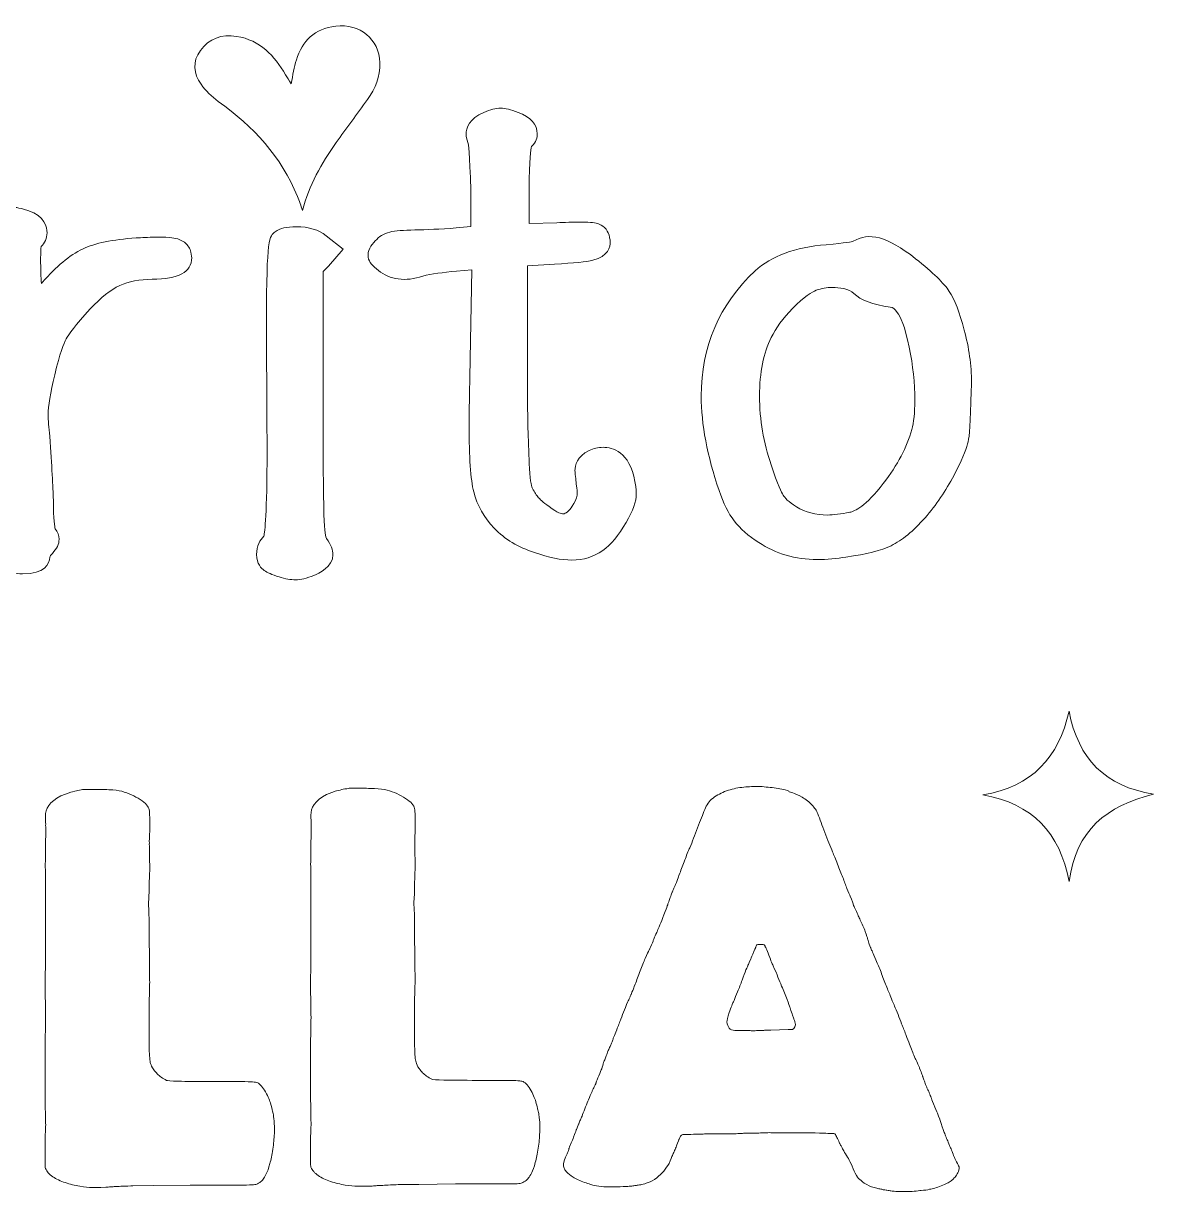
# Model space of a CAD drawing. Header units: millimetres. Extents: x 71 to 139, y 77 to 220.
# Drawn here: x 103.54 to 138.97, y 183.76 to 220.39 of the extents above; entities that cross this region are included whole.
import ezdxf

# ---------------------------------------------------------------- set-up
doc = ezdxf.new("R2010")
doc.units = ezdxf.units.MM
doc.header["$MEASUREMENT"] = 0
doc.layers.add('TRABAJO', color=7, linetype='Continuous', lineweight=0)

# ---------------------------------------------------------------- blocks, each defined once
blk = doc.blocks.new('Block_0')
at = {"layer": 'TRABAJO'}
for points, knots in [([(136.32, 198.831), (136.611, 197.321), (137.453, 196.471), (138.973, 196.227), (137.506, 195.865), (136.53, 195.09), (136.327, 193.489), (136.03, 195.026), (135.165, 195.922), (133.621, 196.203), (135.163, 196.465), (135.996, 197.373), (136.32, 198.831)], [0, 0, 0, 0, 1, 1, 1, 2, 2, 2, 3, 3, 3, 4, 4, 4, 4]), ([(104.971, 196.271), (104.99, 196.278), (105.049, 196.293), (105.148, 196.318), (105.228, 196.34), (105.264, 196.346), (105.353, 196.36), (105.416, 196.372), (105.444, 196.374), (105.512, 196.374), (105.58, 196.374), (105.658, 196.374), (105.745, 196.374), (105.895, 196.374), (106.053, 196.371), (106.221, 196.365), (106.389, 196.358), (106.522, 196.343), (106.622, 196.318), (106.833, 196.255), (107.026, 196.169), (107.2, 196.057), (107.374, 195.945), (107.467, 195.839), (107.48, 195.74), (107.492, 195.69), (107.498, 195.609), (107.498, 195.497), (107.498, 195.385), (107.498, 195.267), (107.498, 195.143), (107.498, 195.018), (107.495, 194.91), (107.489, 194.817), (107.483, 194.723), (107.489, 194.717), (107.487, 194.69), (107.484, 194.661), (107.488, 194.651), (107.491, 194.6), (107.492, 194.572), (107.483, 194.499), (107.489, 194.406), (107.495, 194.313), (107.498, 194.117), (107.498, 193.819), (107.486, 193.595), (107.48, 193.411), (107.48, 193.268), (107.479, 193.223), (107.482, 193.205), (107.478, 193.156), (107.477, 193.123), (107.481, 193.137), (107.478, 193.106), (107.476, 193.063), (107.474, 193.09), (107.475, 193.054), (107.477, 193.017), (107.472, 192.993), (107.47, 192.975), (107.468, 192.954), (107.469, 192.933), (107.469, 192.927), (107.469, 192.92), (107.467, 192.893), (107.465, 192.872), (107.462, 192.858), (107.462, 192.833), (107.462, 192.819), (107.463, 192.804), (107.463, 192.79), (107.461, 192.774), (107.461, 192.762), (107.464, 192.687), (107.471, 192.55), (107.476, 192.413), (107.48, 192.264), (107.48, 192.103), (107.48, 191.941), (107.48, 191.792), (107.48, 191.655), (107.48, 191.518), (107.48, 191.566), (107.48, 191.554), (107.48, 191.529), (107.48, 191.529), (107.483, 191.471), (107.483, 191.446), (107.488, 191.406), (107.488, 191.352), (107.494, 191.291), (107.491, 191.25), (107.491, 191.113), (107.491, 190.964), (107.492, 190.953), (107.492, 190.874), (107.492, 190.874), (107.493, 190.754), (107.493, 190.754), (107.491, 190.726), (107.498, 190.593), (107.497, 190.475), (107.496, 190.348), (107.501, 190.315), (107.494, 190.163), (107.494, 190.163), (107.48, 189.566), (107.48, 189.566), (107.48, 189.566), (107.48, 188.876), (107.48, 188.876), (107.48, 188.627), (107.48, 188.576), (107.48, 188.489), (107.48, 188.402), (107.482, 188.372), (107.482, 188.359), (107.482, 188.314), (107.484, 188.3), (107.484, 188.275), (107.485, 188.233), (107.487, 188.196), (107.486, 188.17), (107.486, 188.151), (107.486, 188.08), (107.498, 187.944), (107.498, 187.881), (107.515, 187.826), (107.527, 187.782), (107.54, 187.739), (107.565, 187.66), (107.626, 187.584), (107.702, 187.491), (107.759, 187.413), (107.859, 187.351), (107.915, 187.32), (107.971, 187.278), (108.021, 187.253), (108.045, 187.241), (108.173, 187.232), (108.403, 187.226), (108.633, 187.219), (108.984, 187.216), (109.457, 187.216), (109.792, 187.216), (110.054, 187.216), (110.24, 187.216), (110.427, 187.216), (110.567, 187.213), (110.66, 187.207), (110.753, 187.2), (110.815, 187.194), (110.846, 187.188), (110.877, 187.182), (110.899, 187.172), (110.911, 187.16), (110.998, 187.098), (111.082, 186.989), (111.163, 186.834), (111.244, 186.678), (111.273, 186.595), (111.313, 186.436), (111.333, 186.356), (111.335, 186.33), (111.346, 186.292), (111.357, 186.252), (111.355, 186.246), (111.367, 186.21), (111.386, 186.16), (111.38, 186.122), (111.384, 186.097), (111.394, 186.036), (111.384, 186.097), (111.397, 185.985), (111.409, 185.873), (111.412, 185.74), (111.406, 185.584), (111.399, 185.429), (111.384, 185.264), (111.359, 185.09), (111.334, 184.916), (111.303, 184.767), (111.266, 184.642), (111.229, 184.493), (111.191, 184.388), (111.154, 184.325), (111.11, 184.231), (111.079, 184.193), (111.055, 184.155), (111.039, 184.131), (111.022, 184.117), (111.001, 184.097), (110.974, 184.071), (110.924, 184.033), (110.874, 184.008), (110.849, 183.996), (110.809, 183.987), (110.753, 183.98), (110.697, 183.974), (110.588, 183.971), (110.427, 183.971), (110.427, 183.971), (109.96, 183.971), (109.96, 183.971), (109.711, 183.971), (109.729, 183.971), (109.574, 183.971), (109.418, 183.971), (109.345, 183.968), (109.298, 183.969), (109.255, 183.966), (109.168, 183.97), (109.144, 183.97), (109.106, 183.97), (109.071, 183.967), (109.011, 183.968), (108.999, 183.968), (108.99, 183.971), (108.879, 183.971), (108.879, 183.971), (108.767, 183.971), (108.767, 183.971)], [0, 0, 0, 0, 1, 1, 1, 2, 2, 2, 3, 3, 3, 4, 4, 4, 5, 5, 5, 6, 6, 6, 7, 7, 7, 8, 8, 8, 9, 9, 9, 10, 10, 10, 11, 11, 11, 12, 12, 12, 13, 13, 13, 14, 14, 14, 15, 15, 15, 16, 16, 16, 17, 17, 17, 18, 18, 18, 19, 19, 19, 20, 20, 20, 21, 21, 21, 22, 22, 22, 23, 23, 23, 24, 24, 24, 25, 25, 25, 26, 26, 26, 27, 27, 27, 28, 28, 28, 29, 29, 29, 30, 30, 30, 31, 31, 31, 32, 32, 32, 33, 33, 33, 34, 34, 34, 35, 35, 35, 36, 36, 36, 37, 37, 37, 38, 38, 38, 39, 39, 39, 40, 40, 40, 41, 41, 41, 42, 42, 42, 43, 43, 43, 44, 44, 44, 45, 45, 45, 46, 46, 46, 47, 47, 47, 48, 48, 48, 49, 49, 49, 50, 50, 50, 51, 51, 51, 52, 52, 52, 53, 53, 53, 54, 54, 54, 55, 55, 55, 56, 56, 56, 57, 57, 57, 58, 58, 58, 59, 59, 59, 60, 60, 60, 61, 61, 61, 62, 62, 62, 63, 63, 63, 64, 64, 64, 65, 65, 65, 66, 66, 66, 67, 67, 67, 68, 68, 68, 69, 69, 69, 70, 70, 70, 71, 71, 71, 72, 72, 72, 73, 73, 73, 74, 74, 74, 74]), ([(113.292, 196.308), (113.31, 196.315), (113.37, 196.33), (113.469, 196.355), (113.549, 196.377), (113.585, 196.383), (113.674, 196.397), (113.737, 196.409), (113.765, 196.411), (113.833, 196.411), (113.901, 196.411), (113.979, 196.411), (114.066, 196.411), (114.215, 196.411), (114.374, 196.408), (114.542, 196.401), (114.71, 196.395), (114.843, 196.379), (114.943, 196.355), (115.154, 196.292), (115.347, 196.205), (115.521, 196.094), (115.695, 195.982), (115.788, 195.876), (115.801, 195.777), (115.813, 195.727), (115.819, 195.646), (115.819, 195.534), (115.819, 195.422), (115.819, 195.304), (115.819, 195.18), (115.819, 195.055), (115.816, 194.946), (115.81, 194.853), (115.803, 194.76), (115.81, 194.754), (115.808, 194.727), (115.805, 194.698), (115.809, 194.688), (115.812, 194.636), (115.813, 194.608), (115.803, 194.536), (115.81, 194.443), (115.816, 194.35), (115.819, 194.154), (115.819, 193.856), (115.807, 193.632), (115.801, 193.448), (115.801, 193.305), (115.8, 193.26), (115.803, 193.242), (115.799, 193.193), (115.797, 193.16), (115.802, 193.174), (115.799, 193.143), (115.797, 193.1), (115.795, 193.127), (115.796, 193.091), (115.798, 193.054), (115.793, 193.03), (115.791, 193.012), (115.789, 192.991), (115.79, 192.97), (115.79, 192.964), (115.79, 192.957), (115.787, 192.93), (115.786, 192.909), (115.783, 192.895), (115.783, 192.87), (115.783, 192.856), (115.784, 192.841), (115.784, 192.827), (115.782, 192.811), (115.782, 192.798), (115.785, 192.724), (115.791, 192.587), (115.797, 192.45), (115.801, 192.301), (115.801, 192.14), (115.801, 191.978), (115.801, 191.829), (115.801, 191.692), (115.801, 191.555), (115.801, 191.603), (115.801, 191.591), (115.801, 191.566), (115.801, 191.566), (115.804, 191.508), (115.804, 191.483), (115.809, 191.443), (115.809, 191.389), (115.815, 191.328), (115.812, 191.287), (115.812, 191.15), (115.812, 191.001), (115.813, 190.99), (115.813, 190.911), (115.813, 190.911), (115.814, 190.791), (115.814, 190.791), (115.812, 190.763), (115.819, 190.63), (115.818, 190.511), (115.817, 190.385), (115.822, 190.352), (115.815, 190.2), (115.815, 190.2), (115.801, 189.603), (115.801, 189.603), (115.801, 189.603), (115.801, 188.913), (115.801, 188.913), (115.801, 188.664), (115.801, 188.613), (115.801, 188.526), (115.801, 188.439), (115.803, 188.409), (115.803, 188.396), (115.803, 188.351), (115.805, 188.337), (115.805, 188.312), (115.806, 188.27), (115.808, 188.233), (115.807, 188.207), (115.807, 188.188), (115.807, 188.117), (115.819, 187.98), (115.819, 187.918), (115.836, 187.863), (115.848, 187.819), (115.861, 187.776), (115.886, 187.697), (115.947, 187.621), (116.023, 187.528), (116.08, 187.45), (116.18, 187.388), (116.236, 187.357), (116.292, 187.315), (116.342, 187.29), (116.366, 187.278), (116.494, 187.269), (116.724, 187.262), (116.954, 187.256), (117.305, 187.253), (117.778, 187.253), (118.113, 187.253), (118.375, 187.253), (118.561, 187.253), (118.748, 187.253), (118.887, 187.25), (118.981, 187.244), (119.074, 187.237), (119.136, 187.231), (119.167, 187.225), (119.198, 187.219), (119.22, 187.209), (119.232, 187.197), (119.319, 187.135), (119.403, 187.026), (119.484, 186.871), (119.565, 186.715), (119.594, 186.632), (119.634, 186.473), (119.654, 186.393), (119.656, 186.367), (119.667, 186.329), (119.678, 186.288), (119.676, 186.283), (119.688, 186.247), (119.707, 186.197), (119.701, 186.159), (119.705, 186.134), (119.715, 186.073), (119.705, 186.134), (119.717, 186.022), (119.73, 185.91), (119.733, 185.777), (119.727, 185.621), (119.72, 185.465), (119.705, 185.301), (119.68, 185.127), (119.655, 184.953), (119.624, 184.803), (119.587, 184.679), (119.55, 184.53), (119.512, 184.425), (119.475, 184.362), (119.431, 184.267), (119.4, 184.229), (119.376, 184.192), (119.36, 184.167), (119.343, 184.154), (119.322, 184.134), (119.295, 184.108), (119.245, 184.07), (119.195, 184.045), (119.17, 184.033), (119.13, 184.023), (119.074, 184.017), (119.018, 184.011), (118.909, 184.008), (118.748, 184.008), (118.748, 184.008), (118.281, 184.008), (118.281, 184.008), (118.032, 184.008), (118.05, 184.008), (117.895, 184.008), (117.739, 184.008), (117.666, 184.005), (117.619, 184.006), (117.576, 184.003), (117.489, 184.007), (117.465, 184.007), (117.427, 184.007), (117.392, 184.004), (117.332, 184.005), (117.32, 184.005), (117.311, 184.008), (117.2, 184.008), (117.2, 184.008), (117.088, 184.008), (117.088, 184.008)], [0, 0, 0, 0, 1, 1, 1, 2, 2, 2, 3, 3, 3, 4, 4, 4, 5, 5, 5, 6, 6, 6, 7, 7, 7, 8, 8, 8, 9, 9, 9, 10, 10, 10, 11, 11, 11, 12, 12, 12, 13, 13, 13, 14, 14, 14, 15, 15, 15, 16, 16, 16, 17, 17, 17, 18, 18, 18, 19, 19, 19, 20, 20, 20, 21, 21, 21, 22, 22, 22, 23, 23, 23, 24, 24, 24, 25, 25, 25, 26, 26, 26, 27, 27, 27, 28, 28, 28, 29, 29, 29, 30, 30, 30, 31, 31, 31, 32, 32, 32, 33, 33, 33, 34, 34, 34, 35, 35, 35, 36, 36, 36, 37, 37, 37, 38, 38, 38, 39, 39, 39, 40, 40, 40, 41, 41, 41, 42, 42, 42, 43, 43, 43, 44, 44, 44, 45, 45, 45, 46, 46, 46, 47, 47, 47, 48, 48, 48, 49, 49, 49, 50, 50, 50, 51, 51, 51, 52, 52, 52, 53, 53, 53, 54, 54, 54, 55, 55, 55, 56, 56, 56, 57, 57, 57, 58, 58, 58, 59, 59, 59, 60, 60, 60, 61, 61, 61, 62, 62, 62, 63, 63, 63, 64, 64, 64, 65, 65, 65, 66, 66, 66, 67, 67, 67, 68, 68, 68, 69, 69, 69, 70, 70, 70, 71, 71, 71, 72, 72, 72, 73, 73, 73, 74, 74, 74, 74]), ([(121.499, 187.196), (121.511, 187.236), (121.639, 187.551), (121.67, 187.618), (121.693, 187.667), (121.71, 187.78), (121.725, 187.81), (121.739, 187.849), (121.758, 187.873), (121.779, 187.931), (121.795, 187.978), (121.799, 187.998), (121.827, 188.065), (121.846, 188.112), (121.855, 188.154), (121.877, 188.192), (121.892, 188.229), (121.912, 188.264), (121.931, 188.315), (121.943, 188.339), (121.957, 188.382), (121.972, 188.416), (121.984, 188.441), (122.001, 188.482), (122.015, 188.523), (122.027, 188.557), (122.04, 188.584), (122.052, 188.615), (122.081, 188.688), (122.09, 188.715), (122.14, 188.839), (122.189, 188.963), (122.233, 189.075), (122.27, 189.174), (122.307, 189.274), (122.345, 189.37), (122.382, 189.463), (122.419, 189.557), (122.488, 189.709), (122.503, 189.745), (122.524, 189.793), (122.535, 189.822), (122.549, 189.849), (122.562, 189.874), (122.57, 189.904), (122.586, 189.935), (122.591, 189.946), (122.603, 189.981), (122.641, 190.069), (122.678, 190.155), (122.668, 190.135), (122.718, 190.266), (122.767, 190.396), (122.82, 190.536), (122.876, 190.685), (122.932, 190.834), (122.985, 190.965), (123.035, 191.077), (123.159, 191.363), (123.168, 191.348), (123.182, 191.383), (123.203, 191.432), (123.26, 191.565), (123.278, 191.618), (123.286, 191.642), (123.313, 191.706), (123.323, 191.737), (123.347, 191.789), (123.398, 191.89), (123.408, 191.917), (123.421, 191.952), (123.44, 191.998), (123.467, 192.07), (123.493, 192.139), (123.539, 192.223), (123.588, 192.36), (123.639, 192.501), (123.637, 192.502), (123.686, 192.62), (123.718, 192.695), (123.739, 192.761), (123.747, 192.786), (123.759, 192.824), (123.765, 192.831), (123.772, 192.854), (123.783, 192.892), (123.782, 192.89), (123.792, 192.922), (123.804, 192.958), (123.807, 192.962), (123.814, 192.986), (123.841, 193.054), (123.851, 193.084), (123.871, 193.129), (123.891, 193.172), (123.878, 193.148), (123.894, 193.185), (123.901, 193.212), (123.916, 193.238), (123.934, 193.276), (123.955, 193.321), (123.984, 193.403), (123.993, 193.419), (124.005, 193.44), (124.009, 193.448), (124.046, 193.548), (124.071, 193.635), (124.072, 193.627), (124.116, 193.744), (124.166, 193.868), (124.217, 194.009), (124.275, 194.164), (124.322, 194.288), (124.384, 194.447), (124.434, 194.546), (124.508, 194.733), (124.589, 194.941), (124.676, 195.171), (124.763, 195.401), (124.838, 195.59), (124.9, 195.74), (124.949, 195.889), (125.037, 196.01), (125.161, 196.103), (125.285, 196.197), (125.425, 196.271), (125.581, 196.327), (125.736, 196.383), (125.898, 196.421), (126.065, 196.439), (126.233, 196.458), (126.386, 196.467), (126.522, 196.467), (126.659, 196.467), (126.759, 196.461), (126.821, 196.449), (126.995, 196.436), (127.16, 196.414), (127.315, 196.383), (127.47, 196.352), (127.548, 196.324), (127.548, 196.299), (127.548, 196.299), (127.66, 196.262), (127.66, 196.262), (127.722, 196.249), (127.819, 196.206), (127.949, 196.131), (128.08, 196.057), (128.183, 195.976), (128.257, 195.889), (128.344, 195.802), (128.406, 195.709), (128.443, 195.609), (128.506, 195.447), (128.58, 195.252), (128.667, 195.022), (128.754, 194.791), (128.835, 194.59), (128.91, 194.416), (128.947, 194.316), (128.997, 194.188), (129.059, 194.033), (129.121, 193.877), (129.177, 193.738), (129.227, 193.614), (129.276, 193.489), (129.32, 193.374), (129.357, 193.268), (129.395, 193.163), (129.449, 193.056), (129.461, 193.031), (129.521, 192.883), (129.548, 192.79), (129.568, 192.735)], [0, 0, 0, 0, 1, 1, 1, 2, 2, 2, 3, 3, 3, 4, 4, 4, 5, 5, 5, 6, 6, 6, 7, 7, 7, 8, 8, 8, 9, 9, 9, 10, 10, 10, 11, 11, 11, 12, 12, 12, 13, 13, 13, 14, 14, 14, 15, 15, 15, 16, 16, 16, 17, 17, 17, 18, 18, 18, 19, 19, 19, 20, 20, 20, 21, 21, 21, 22, 22, 22, 23, 23, 23, 24, 24, 24, 25, 25, 25, 26, 26, 26, 27, 27, 27, 28, 28, 28, 29, 29, 29, 30, 30, 30, 31, 31, 31, 32, 32, 32, 33, 33, 33, 34, 34, 34, 35, 35, 35, 36, 36, 36, 37, 37, 37, 38, 38, 38, 39, 39, 39, 40, 40, 40, 41, 41, 41, 42, 42, 42, 43, 43, 43, 44, 44, 44, 45, 45, 45, 46, 46, 46, 47, 47, 47, 48, 48, 48, 49, 49, 49, 50, 50, 50, 51, 51, 51, 52, 52, 52, 53, 53, 53, 54, 54, 54, 55, 55, 55, 56, 56, 56, 57, 57, 57, 58, 58, 58, 58]), ([(108.767, 183.971), (108.767, 183.971), (107.61, 183.952), (107.61, 183.952), (107.61, 183.952), (106.972, 183.946), (106.972, 183.946), (106.897, 183.946), (106.733, 183.933), (106.653, 183.933), (106.571, 183.933), (106.523, 183.923), (106.414, 183.922), (106.388, 183.922), (106.323, 183.916), (106.273, 183.913), (106.23, 183.909), (106.163, 183.901), (106.119, 183.903), (106.119, 183.903), (105.964, 183.896), (105.964, 183.896), (105.921, 183.892), (105.813, 183.896), (105.689, 183.896), (105.59, 183.896), (105.462, 183.909), (105.307, 183.934), (105.151, 183.958), (104.999, 183.996), (104.85, 184.045), (104.701, 184.095), (104.57, 184.157), (104.458, 184.232), (104.346, 184.307), (104.272, 184.394), (104.234, 184.493), (104.222, 184.518), (104.216, 184.596), (104.216, 184.726), (104.216, 184.857), (104.216, 184.996), (104.216, 185.146), (104.216, 185.295), (104.219, 185.432), (104.225, 185.556), (104.231, 185.68), (104.234, 185.749), (104.234, 185.761), (104.237, 185.795), (104.237, 185.807), (104.237, 185.857), (104.237, 185.906), (104.235, 185.916), (104.234, 185.948), (104.222, 186.607), (104.216, 187.138), (104.216, 187.542), (104.216, 187.946), (104.218, 188.279), (104.224, 188.633), (104.23, 188.988), (104.23, 188.938), (104.23, 188.988), (104.23, 189.012), (104.235, 189.09), (104.235, 189.163), (104.235, 189.218), (104.232, 189.304), (104.231, 189.374), (104.23, 189.417), (104.23, 189.492), (104.229, 189.549), (104.228, 189.599), (104.231, 189.656), (104.225, 189.836), (104.219, 190.017), (104.219, 190.278), (104.225, 190.62), (104.231, 190.962), (104.234, 191.437), (104.234, 192.047), (104.234, 192.047), (104.234, 193.279), (104.234, 193.279), (104.234, 193.59), (104.233, 193.454), (104.234, 193.504), (104.234, 193.554), (104.229, 193.649), (104.229, 193.697), (104.225, 193.738), (104.231, 193.797), (104.228, 193.874), (104.225, 193.93), (104.224, 193.959), (104.223, 194.004), (104.222, 194.046), (104.227, 194.056), (104.229, 194.111), (104.229, 194.111), (104.234, 194.193), (104.234, 194.193), (104.234, 194.193), (104.234, 194.21), (104.234, 194.21), (104.234, 194.21), (104.234, 194.714), (104.234, 194.714), (104.233, 194.841), (104.241, 194.971), (104.244, 195.05), (104.244, 195.05), (104.241, 195.138), (104.241, 195.138), (104.24, 195.17), (104.234, 195.232), (104.238, 195.288), (104.234, 195.373), (104.234, 195.373), (104.234, 195.535), (104.222, 195.758), (104.358, 195.989), (104.716, 196.175), (104.716, 196.175), (104.971, 196.271), (104.971, 196.271)], [0, 0, 0, 0, 1, 1, 1, 2, 2, 2, 3, 3, 3, 4, 4, 4, 5, 5, 5, 6, 6, 6, 7, 7, 7, 8, 8, 8, 9, 9, 9, 10, 10, 10, 11, 11, 11, 12, 12, 12, 13, 13, 13, 14, 14, 14, 15, 15, 15, 16, 16, 16, 17, 17, 17, 18, 18, 18, 19, 19, 19, 20, 20, 20, 21, 21, 21, 22, 22, 22, 23, 23, 23, 24, 24, 24, 25, 25, 25, 26, 26, 26, 27, 27, 27, 28, 28, 28, 29, 29, 29, 30, 30, 30, 31, 31, 31, 32, 32, 32, 33, 33, 33, 34, 34, 34, 35, 35, 35, 36, 36, 36, 37, 37, 37, 38, 38, 38, 39, 39, 39, 40, 40, 40, 41, 41, 41, 42, 42, 42, 42]), ([(117.088, 184.008), (117.088, 184.008), (115.931, 183.989), (115.931, 183.989), (115.931, 183.989), (115.292, 183.983), (115.292, 183.983), (115.218, 183.983), (115.054, 183.97), (114.973, 183.97), (114.892, 183.97), (114.844, 183.96), (114.735, 183.958), (114.709, 183.958), (114.644, 183.953), (114.594, 183.95), (114.551, 183.946), (114.484, 183.937), (114.44, 183.94), (114.44, 183.94), (114.285, 183.933), (114.285, 183.933), (114.242, 183.929), (114.134, 183.933), (114.01, 183.933), (113.911, 183.933), (113.783, 183.946), (113.628, 183.97), (113.472, 183.995), (113.32, 184.033), (113.171, 184.082), (113.022, 184.132), (112.891, 184.194), (112.779, 184.269), (112.667, 184.343), (112.593, 184.431), (112.555, 184.53), (112.543, 184.555), (112.537, 184.633), (112.537, 184.763), (112.537, 184.894), (112.537, 185.033), (112.537, 185.183), (112.537, 185.332), (112.54, 185.469), (112.546, 185.593), (112.552, 185.717), (112.555, 185.786), (112.555, 185.798), (112.558, 185.832), (112.558, 185.844), (112.558, 185.894), (112.558, 185.943), (112.556, 185.953), (112.555, 185.985), (112.543, 186.644), (112.537, 187.175), (112.537, 187.579), (112.537, 187.983), (112.539, 188.316), (112.545, 188.67), (112.551, 189.025), (112.551, 188.975), (112.551, 189.025), (112.551, 189.049), (112.556, 189.127), (112.556, 189.2), (112.556, 189.255), (112.553, 189.341), (112.552, 189.411), (112.551, 189.454), (112.551, 189.529), (112.55, 189.586), (112.549, 189.636), (112.552, 189.693), (112.546, 189.873), (112.54, 190.054), (112.54, 190.315), (112.546, 190.657), (112.552, 190.999), (112.555, 191.474), (112.555, 192.084), (112.555, 192.084), (112.555, 193.316), (112.555, 193.316), (112.555, 193.626), (112.554, 193.491), (112.555, 193.541), (112.555, 193.591), (112.55, 193.686), (112.55, 193.734), (112.545, 193.775), (112.552, 193.834), (112.549, 193.911), (112.546, 193.967), (112.545, 193.996), (112.544, 194.041), (112.543, 194.083), (112.548, 194.093), (112.55, 194.148), (112.55, 194.148), (112.555, 194.23), (112.555, 194.23), (112.555, 194.23), (112.555, 194.247), (112.555, 194.247), (112.555, 194.247), (112.555, 194.751), (112.555, 194.751), (112.554, 194.878), (112.562, 195.008), (112.565, 195.087), (112.565, 195.087), (112.562, 195.175), (112.562, 195.175), (112.561, 195.207), (112.555, 195.268), (112.559, 195.325), (112.555, 195.41), (112.555, 195.41), (112.555, 195.571), (112.543, 195.795), (112.678, 196.025), (113.037, 196.212), (113.037, 196.212), (113.292, 196.308), (113.292, 196.308)], [0, 0, 0, 0, 1, 1, 1, 2, 2, 2, 3, 3, 3, 4, 4, 4, 5, 5, 5, 6, 6, 6, 7, 7, 7, 8, 8, 8, 9, 9, 9, 10, 10, 10, 11, 11, 11, 12, 12, 12, 13, 13, 13, 14, 14, 14, 15, 15, 15, 16, 16, 16, 17, 17, 17, 18, 18, 18, 19, 19, 19, 20, 20, 20, 21, 21, 21, 22, 22, 22, 23, 23, 23, 24, 24, 24, 25, 25, 25, 26, 26, 26, 27, 27, 27, 28, 28, 28, 29, 29, 29, 30, 30, 30, 31, 31, 31, 32, 32, 32, 33, 33, 33, 34, 34, 34, 35, 35, 35, 36, 36, 36, 37, 37, 37, 38, 38, 38, 39, 39, 39, 40, 40, 40, 41, 41, 41, 42, 42, 42, 42]), ([(129.568, 192.735), (129.594, 192.676), (129.676, 192.511), (129.714, 192.416), (129.747, 192.334), (129.799, 192.236), (129.861, 192.093), (129.923, 191.95), (129.913, 191.971), (129.956, 191.841), (130, 191.71), (130.004, 191.706), (130.014, 191.67), (130.028, 191.624), (130.046, 191.558), (130.059, 191.521), (130.073, 191.48), (130.08, 191.46), (130.09, 191.437), (130.107, 191.396), (130.097, 191.42), (130.121, 191.363), (130.146, 191.302), (130.184, 191.214), (130.309, 190.928), (130.358, 190.816), (130.411, 190.685), (130.467, 190.536), (130.523, 190.387), (130.576, 190.25), (130.626, 190.126), (130.675, 190.001), (130.717, 189.929), (130.779, 189.743), (130.802, 189.689), (130.831, 189.629), (130.852, 189.575), (130.878, 189.524), (130.924, 189.408), (130.961, 189.314), (130.999, 189.221), (131.036, 189.125), (131.073, 189.025), (131.111, 188.926), (131.154, 188.814), (131.204, 188.69), (131.254, 188.565), (131.291, 188.466), (131.316, 188.391), (131.391, 188.205), (131.383, 188.221), (131.402, 188.175), (131.43, 188.113), (131.445, 188.06), (131.474, 187.994), (131.519, 187.893), (131.51, 187.915), (131.544, 187.843), (131.582, 187.762), (131.578, 187.755), (131.599, 187.72), (131.617, 187.688), (131.625, 187.656), (131.637, 187.635), (131.637, 187.635), (131.666, 187.56), (131.666, 187.56), (131.679, 187.535), (131.691, 187.503), (131.698, 187.478), (131.711, 187.44), (131.728, 187.399), (131.731, 187.384), (131.743, 187.339), (131.711, 187.44), (131.761, 187.301), (131.779, 187.234), (131.787, 187.249), (131.797, 187.197), (131.816, 187.147), (131.815, 187.149), (131.825, 187.12), (131.852, 187.054), (131.852, 187.054), (131.867, 187.02), (131.883, 186.983), (131.893, 186.965), (131.898, 186.954), (131.917, 186.917), (131.928, 186.899), (131.94, 186.862), (131.952, 186.837), (131.964, 186.807), (131.97, 186.782), (131.976, 186.757), (131.988, 186.732), (132, 186.707), (132.012, 186.682), (132.027, 186.622), (132.071, 186.517), (132.115, 186.411), (132.092, 186.476), (132.142, 186.339), (132.204, 186.202), (132.192, 186.232), (132.229, 186.133), (132.266, 186.033), (132.252, 186.065), (132.266, 186.033), (132.283, 185.996), (132.327, 185.875), (132.336, 185.822), (132.336, 185.822), (132.389, 185.68), (132.389, 185.68), (132.399, 185.632), (132.418, 185.601), (132.438, 185.549), (132.455, 185.499), (132.477, 185.436), (132.502, 185.393), (132.527, 185.349), (132.536, 185.305), (132.585, 185.181), (132.623, 185.107), (132.62, 185.094), (132.654, 185.022), (132.67, 184.991), (132.706, 184.889), (132.71, 184.878), (132.733, 184.818), (132.74, 184.798), (132.789, 184.698), (132.876, 184.549), (132.902, 184.538), (132.851, 184.396), (132.825, 184.346), (132.79, 184.283), (132.77, 184.251), (132.744, 184.21), (132.721, 184.188), (132.621, 184.102), (132.559, 184.052), (132.456, 183.999), (132.314, 183.943), (132.171, 183.887), (132.049, 183.853), (131.95, 183.84), (131.875, 183.815), (131.788, 183.803), (131.689, 183.803), (131.564, 183.778), (131.391, 183.766), (131.167, 183.766), (131.092, 183.766), (131.103, 183.768), (131.04, 183.766), (130.972, 183.764), (130.923, 183.77), (130.886, 183.772), (130.81, 183.776), (130.803, 183.778), (130.738, 183.789), (130.703, 183.796), (130.665, 183.796), (130.613, 183.806), (130.601, 183.808), (130.508, 183.82), (130.449, 183.836), (130.389, 183.851), (130.411, 183.845), (130.299, 183.87), (130.187, 183.895), (130.06, 183.935), (129.986, 183.985), (129.849, 184.059), (129.816, 184.093), (129.76, 184.143), (129.704, 184.193), (129.679, 184.231), (129.612, 184.347), (129.575, 184.411), (129.523, 184.546), (129.488, 184.631), (129.488, 184.631), (129.447, 184.712), (129.447, 184.712), (129.443, 184.724), (129.411, 184.783), (129.402, 184.807), (129.375, 184.845), (129.315, 184.95), (129.285, 184.995), (129.236, 185.068), (129.231, 185.1), (129.209, 185.137), (129.188, 185.173), (129.184, 185.185), (129.16, 185.225), (129.16, 185.225), (129.133, 185.268), (129.133, 185.268), (129.12, 185.288), (129.115, 185.314), (129.078, 185.388), (129.078, 185.388), (129.068, 185.406), (129.068, 185.406), (129.06, 185.423), (129.057, 185.428), (129.04, 185.463), (129.023, 185.498), (129.006, 185.562), (128.973, 185.577), (128.948, 185.582), (128.939, 185.584), (128.917, 185.586), (128.888, 185.589), (128.894, 185.588), (128.857, 185.588), (128.807, 185.588), (128.807, 185.588), (128.784, 185.589), (128.742, 185.593), (128.412, 185.612), (127.754, 185.612), (127.754, 185.612), (127.014, 185.612), (127.014, 185.612), (126.964, 185.612), (126.884, 185.615), (126.832, 185.608), (126.792, 185.602), (126.747, 185.608), (126.693, 185.605), (126.676, 185.604), (126.625, 185.6), (126.6, 185.6), (126.574, 185.6), (126.533, 185.596), (126.511, 185.596), (126.461, 185.596), (126.441, 185.593), (126.416, 185.593), (126.403, 185.593), (126.379, 185.593), (126.354, 185.594), (126.309, 185.595), (126.316, 185.594), (126.291, 185.594), (126.264, 185.595), (126.262, 185.593), (126.224, 185.593), (126.224, 185.593), (126.191, 185.593), (126.191, 185.593), (126.191, 185.593), (126.16, 185.594), (126.16, 185.594), (126.143, 185.594), (126.149, 185.592), (126.111, 185.592), (126.099, 185.592), (126.08, 185.589), (126.045, 185.588), (126, 185.585), (126, 185.585), (125.934, 185.582), (125.833, 185.577), (125.596, 185.575), (125.198, 185.575), (124.925, 185.575), (124.923, 185.57), (124.849, 185.57), (124.774, 185.57), (124.76, 185.568), (124.732, 185.568), (124.704, 185.567), (124.647, 185.569), (124.598, 185.566), (124.546, 185.563), (124.39, 185.556), (124.303, 185.556), (124.216, 185.556), (124.206, 185.551), (124.174, 185.536), (124.154, 185.526), (124.133, 185.48), (124.122, 185.457), (124.111, 185.433), (124.111, 185.433), (124.098, 185.407), (124.082, 185.375), (124.108, 185.429), (124.045, 185.28), (124.02, 185.217), (124.011, 185.175), (123.986, 185.125), (123.961, 185.075), (123.935, 185.015), (123.927, 184.994), (123.909, 184.945), (123.893, 184.917), (123.871, 184.866), (123.846, 184.795), (123.794, 184.659), (123.743, 184.586), (123.632, 184.427), (123.516, 184.266), (123.324, 184.148), (123.131, 184.03), (122.979, 183.994), (122.893, 183.98), (122.856, 183.974), (122.77, 183.961), (122.758, 183.959), (122.723, 183.954), (122.694, 183.948), (122.647, 183.944), (122.602, 183.937), (122.583, 183.94), (122.531, 183.934), (122.482, 183.927), (122.388, 183.928), (122.251, 183.915), (122.152, 183.915), (122.049, 183.915), (121.944, 183.915), (121.838, 183.915), (121.75, 183.913), (121.671, 183.921), (121.521, 183.938), (121.477, 183.947), (121.393, 183.971), (121.294, 183.996), (121.173, 184.036), (121.03, 184.092), (120.887, 184.148), (120.786, 184.208), (120.712, 184.258), (120.625, 184.332), (120.586, 184.361), (120.555, 184.4), (120.524, 184.439), (120.509, 184.466), (120.489, 184.501), (120.454, 184.564), (120.461, 184.686), (120.535, 184.847), (120.585, 184.947), (120.597, 184.97), (120.607, 185), (120.617, 185.032), (120.616, 185.025), (120.634, 185.083), (120.652, 185.142), (120.629, 185.082), (120.662, 185.169), (120.748, 185.368), (120.768, 185.415), (120.784, 185.467), (120.839, 185.619), (120.842, 185.616), (120.873, 185.698), (120.882, 185.721), (120.896, 185.748), (120.913, 185.793), (120.95, 185.903), (120.94, 185.861), (120.962, 185.92), (121.037, 186.107), (121.01, 186.028), (121.072, 186.177), (121.121, 186.314), (121.21, 186.542), (121.254, 186.647), (121.297, 186.753), (121.325, 186.818), (121.338, 186.843), (121.35, 186.868), (121.362, 186.896), (121.375, 186.927), (121.387, 186.958), (121.396, 186.968), (121.402, 186.988), (121.412, 187.002), (121.427, 187.035), (121.431, 187.047), (121.439, 187.067), (121.443, 187.065), (121.462, 187.111), (121.495, 187.18), (121.487, 187.162), (121.499, 187.196)], [0, 0, 0, 0, 1, 1, 1, 2, 2, 2, 3, 3, 3, 4, 4, 4, 5, 5, 5, 6, 6, 6, 7, 7, 7, 8, 8, 8, 9, 9, 9, 10, 10, 10, 11, 11, 11, 12, 12, 12, 13, 13, 13, 14, 14, 14, 15, 15, 15, 16, 16, 16, 17, 17, 17, 18, 18, 18, 19, 19, 19, 20, 20, 20, 21, 21, 21, 22, 22, 22, 23, 23, 23, 24, 24, 24, 25, 25, 25, 26, 26, 26, 27, 27, 27, 28, 28, 28, 29, 29, 29, 30, 30, 30, 31, 31, 31, 32, 32, 32, 33, 33, 33, 34, 34, 34, 35, 35, 35, 36, 36, 36, 37, 37, 37, 38, 38, 38, 39, 39, 39, 40, 40, 40, 41, 41, 41, 42, 42, 42, 43, 43, 43, 44, 44, 44, 45, 45, 45, 46, 46, 46, 47, 47, 47, 48, 48, 48, 49, 49, 49, 50, 50, 50, 51, 51, 51, 52, 52, 52, 53, 53, 53, 54, 54, 54, 55, 55, 55, 56, 56, 56, 57, 57, 57, 58, 58, 58, 59, 59, 59, 60, 60, 60, 61, 61, 61, 62, 62, 62, 63, 63, 63, 64, 64, 64, 65, 65, 65, 66, 66, 66, 67, 67, 67, 68, 68, 68, 69, 69, 69, 70, 70, 70, 71, 71, 71, 72, 72, 72, 73, 73, 73, 74, 74, 74, 75, 75, 75, 76, 76, 76, 77, 77, 77, 78, 78, 78, 79, 79, 79, 80, 80, 80, 81, 81, 81, 82, 82, 82, 83, 83, 83, 84, 84, 84, 85, 85, 85, 86, 86, 86, 87, 87, 87, 88, 88, 88, 89, 89, 89, 90, 90, 90, 91, 91, 91, 92, 92, 92, 93, 93, 93, 94, 94, 94, 95, 95, 95, 96, 96, 96, 97, 97, 97, 98, 98, 98, 99, 99, 99, 100, 100, 100, 101, 101, 101, 102, 102, 102, 103, 103, 103, 104, 104, 104, 105, 105, 105, 106, 106, 106, 107, 107, 107, 108, 108, 108, 109, 109, 109, 110, 110, 110, 111, 111, 111, 112, 112, 112, 113, 113, 113, 114, 114, 114, 115, 115, 115, 116, 116, 116, 117, 117, 117, 118, 118, 118, 119, 119, 119, 120, 120, 120, 121, 121, 121, 122, 122, 122, 123, 123, 123, 124, 124, 124, 125, 125, 125, 126, 126, 126, 127, 127, 127, 128, 128, 128, 129, 129, 129, 130, 130, 130, 131, 131, 131, 131]), ([(127.703, 189.149), (127.696, 189.173), (127.687, 189.189), (127.67, 189.244), (127.655, 189.276), (127.646, 189.309), (127.617, 189.39), (127.589, 189.469), (127.576, 189.513), (127.563, 189.552), (127.552, 189.577), (127.529, 189.66), (127.479, 189.791), (127.429, 189.921), (127.374, 190.061), (127.311, 190.21), (127.237, 190.384), (127.159, 190.591), (127.068, 190.791), (127.056, 190.821), (127.038, 190.854), (127.013, 190.91), (126.988, 190.965), (126.963, 191.031), (126.938, 191.106), (126.864, 191.304), (126.808, 191.419), (126.789, 191.46), (126.767, 191.51), (126.76, 191.516), (126.698, 191.516), (126.635, 191.516), (126.592, 191.519), (126.559, 191.512), (126.523, 191.495), (126.519, 191.489), (126.499, 191.43), (126.49, 191.404), (126.495, 191.424), (126.439, 191.293), (126.383, 191.163), (126.366, 191.112), (126.342, 191.049), (126.342, 191.049), (126.304, 190.975), (126.304, 190.975), (126.286, 190.933), (126.271, 190.9), (126.254, 190.863), (126.248, 190.852), (126.23, 190.801), (126.192, 190.714), (126.155, 190.627), (126.115, 190.521), (126.071, 190.397), (126.027, 190.272), (125.981, 190.151), (125.931, 190.033), (125.881, 189.915), (125.853, 189.831), (125.818, 189.756), (125.772, 189.66), (125.72, 189.536), (125.67, 189.38), (125.62, 189.225), (125.596, 189.128), (125.596, 189.091), (125.62, 188.917), (125.683, 188.82), (125.844, 188.82), (125.894, 188.82), (125.862, 188.817), (125.912, 188.817), (125.956, 188.814), (125.944, 188.813), (125.981, 188.813), (126.017, 188.813), (125.992, 188.809), (126.041, 188.811), (126.096, 188.814), (126.105, 188.811), (126.118, 188.811), (126.118, 188.811), (126.235, 188.814), (126.235, 188.814), (126.321, 188.814), (126.3, 188.811), (126.321, 188.814), (126.368, 188.804), (126.44, 188.808), (126.485, 188.81), (126.52, 188.811), (126.653, 188.821), (126.716, 188.82), (126.784, 188.819), (126.723, 188.825), (126.972, 188.825), (126.972, 188.825), (127.519, 188.844), (127.519, 188.844), (127.519, 188.844), (127.649, 188.852), (127.649, 188.852), (127.714, 188.871), (127.761, 188.982), (127.735, 189.055), (127.728, 189.077), (127.713, 189.124), (127.703, 189.149)], [0, 0, 0, 0, 1, 1, 1, 2, 2, 2, 3, 3, 3, 4, 4, 4, 5, 5, 5, 6, 6, 6, 7, 7, 7, 8, 8, 8, 9, 9, 9, 10, 10, 10, 11, 11, 11, 12, 12, 12, 13, 13, 13, 14, 14, 14, 15, 15, 15, 16, 16, 16, 17, 17, 17, 18, 18, 18, 19, 19, 19, 20, 20, 20, 21, 21, 21, 22, 22, 22, 23, 23, 23, 24, 24, 24, 25, 25, 25, 26, 26, 26, 27, 27, 27, 28, 28, 28, 29, 29, 29, 30, 30, 30, 31, 31, 31, 32, 32, 32, 33, 33, 33, 34, 34, 34, 35, 35, 35, 36, 36, 36, 36])]:
    blk.add_open_spline(points, degree=3, knots=knots, dxfattribs=at)

msp = doc.modelspace()

# ---------------------------------------------------------------- linework, layer by layer
at = {"layer": 'TRABAJO', "color": 18, "lineweight": 0, "true_color": 0x000000}
for points, knots in [([(109.645, 217.946), (110.751, 217.163), (111.627, 216.208), (112.13, 214.966), (112.188, 214.822), (112.238, 214.675), (112.292, 214.529), (112.494, 215.316), (112.885, 216.001), (113.345, 216.653), (113.665, 217.107), (113.998, 217.552), (114.324, 218.001), (114.577, 218.35), (114.73, 218.729), (114.715, 219.16), (114.689, 219.897), (114.091, 220.392), (113.333, 220.306), (112.663, 220.23), (112.281, 219.838), (112.097, 219.247), (112.026, 219.017), (111.991, 218.777), (111.93, 218.495), (111.86, 218.61), (111.806, 218.695), (111.755, 218.781), (111.406, 219.372), (110.967, 219.867), (110.222, 219.985), (109.759, 220.059), (109.359, 219.914), (109.087, 219.541), (108.834, 219.194), (108.868, 218.818), (109.109, 218.481), (109.253, 218.28), (109.439, 218.092), (109.645, 217.946)], [0, 0, 0, 0, 1, 1, 1, 2, 2, 2, 3, 3, 3, 4, 4, 4, 5, 5, 5, 6, 6, 6, 7, 7, 7, 8, 8, 8, 9, 9, 9, 10, 10, 10, 11, 11, 11, 12, 12, 12, 13, 13, 13, 13]), ([(114.349, 213.059), (114.376, 212.903), (114.486, 212.788), (114.669, 212.642), (115.026, 212.361), (115.51, 212.28), (116.062, 212.468), (116.332, 212.535), (116.685, 212.587), (117.113, 212.622), (117.113, 212.622), (117.595, 212.662), (117.595, 212.662), (117.595, 212.662), (117.547, 209.878), (117.547, 209.878), (117.523, 208.76), (117.511, 208.068), (117.511, 207.801), (117.511, 206.783), (117.559, 206.096), (117.658, 205.701), (117.763, 205.279), (117.979, 204.896), (118.299, 204.562), (118.629, 204.218), (119.058, 203.961), (119.561, 203.803), (120.014, 203.642), (120.397, 203.564), (120.731, 203.564), (121.096, 203.564), (121.422, 203.666), (121.7, 203.867), (121.961, 204.055), (122.2, 204.34), (122.434, 204.739), (122.652, 205.116), (122.754, 205.403), (122.754, 205.641), (122.754, 205.689), (122.749, 205.771), (122.712, 206.033), (122.538, 206.962), (122.01, 207.101), (121.711, 207.101), (121.56, 207.101), (121.409, 207.064), (121.273, 206.996), (120.889, 206.819), (120.832, 206.526), (120.832, 206.367), (120.832, 206.354), (120.844, 206.215), (120.871, 205.942), (120.892, 205.779), (120.903, 205.677), (120.905, 205.641), (120.905, 205.601), (120.889, 205.482), (120.748, 205.259), (120.642, 205.103), (120.537, 205.014), (120.459, 205.014), (120.414, 205.014), (120.284, 205.035), (120.024, 205.243), (119.807, 205.392), (119.721, 205.48), (119.689, 205.519), (119.627, 205.596), (119.563, 205.695), (119.501, 205.814), (119.484, 205.847), (119.427, 205.988), (119.405, 206.439), (119.387, 206.812), (119.372, 207.197), (119.36, 207.594), (119.348, 207.991), (119.342, 208.66), (119.342, 209.58), (119.342, 209.58), (119.342, 212.787), (119.342, 212.787), (119.342, 212.787), (120.191, 212.839), (120.191, 212.839), (120.808, 212.878), (121.19, 212.918), (121.392, 212.965), (121.884, 213.08), (121.937, 213.403), (121.937, 213.536), (121.937, 213.581), (121.93, 213.626), (121.916, 213.673), (121.916, 213.673), (121.914, 213.685), (121.914, 213.685), (121.882, 213.877), (121.764, 214.028), (121.587, 214.1), (121.478, 214.143), (121.325, 214.161), (121.058, 214.161), (120.761, 214.161), (120.494, 214.154), (120.267, 214.143), (120.267, 214.143), (119.396, 214.117), (119.396, 214.117), (119.396, 214.117), (119.396, 215.188), (119.396, 215.188), (119.396, 216.144), (119.448, 216.443), (119.471, 216.529), (119.618, 216.676), (119.65, 216.825), (119.65, 216.93), (119.65, 217.224), (119.446, 217.45), (119.048, 217.602), (118.819, 217.693), (118.645, 217.736), (118.499, 217.736), (118.35, 217.736), (118.179, 217.691), (117.975, 217.597), (117.517, 217.402), (117.42, 217.117), (117.42, 216.912), (117.42, 216.844), (117.436, 216.769), (117.476, 216.652), (117.489, 216.606), (117.534, 216.363), (117.565, 215.151), (117.565, 215.151), (117.565, 214.021), (117.565, 214.021), (117.565, 214.021), (117.108, 213.978), (117.108, 213.978), (116.094, 213.894), (115.36, 213.937), (115.024, 213.85), (114.839, 213.801), (114.685, 213.705), (114.569, 213.571), (114.445, 213.431), (114.315, 213.264), (114.349, 213.059)], [0, 0, 0, 0, 1, 1, 1, 2, 2, 2, 3, 3, 3, 4, 4, 4, 5, 5, 5, 6, 6, 6, 7, 7, 7, 8, 8, 8, 9, 9, 9, 10, 10, 10, 11, 11, 11, 12, 12, 12, 13, 13, 13, 14, 14, 14, 15, 15, 15, 16, 16, 16, 17, 17, 17, 18, 18, 18, 19, 19, 19, 20, 20, 20, 21, 21, 21, 22, 22, 22, 23, 23, 23, 24, 24, 24, 25, 25, 25, 26, 26, 26, 27, 27, 27, 28, 28, 28, 29, 29, 29, 30, 30, 30, 31, 31, 31, 32, 32, 32, 33, 33, 33, 34, 34, 34, 35, 35, 35, 36, 36, 36, 37, 37, 37, 38, 38, 38, 39, 39, 39, 40, 40, 40, 41, 41, 41, 42, 42, 42, 43, 43, 43, 44, 44, 44, 45, 45, 45, 46, 46, 46, 47, 47, 47, 48, 48, 48, 49, 49, 49, 50, 50, 50, 51, 51, 51, 51]), ([(102.448, 208.603), (102.503, 207.293), (102.575, 205.539), (102.575, 205.423), (102.575, 204.788), (102.536, 204.637), (102.539, 204.637), (102.539, 204.637), (102.539, 204.637), (102.539, 204.637), (102.479, 204.515), (102.448, 204.377), (102.448, 204.226), (102.448, 204.003), (102.508, 203.792), (102.626, 203.598), (102.757, 203.383), (102.942, 203.237), (103.168, 203.176), (103.294, 203.144), (103.405, 203.129), (103.508, 203.129), (104.213, 203.129), (104.354, 203.445), (104.368, 203.66), (104.377, 203.679), (104.4, 203.718), (104.447, 203.776), (104.587, 203.916), (104.658, 204.065), (104.658, 204.22), (104.658, 204.34), (104.616, 204.452), (104.536, 204.546), (104.52, 204.603), (104.478, 204.812), (104.478, 205.453), (104.466, 205.849), (104.428, 206.513), (104.366, 207.445), (104.332, 207.721), (104.315, 207.95), (104.315, 208.128), (104.315, 208.388), (104.385, 208.806), (104.524, 209.374), (104.68, 210.054), (104.803, 210.361), (104.879, 210.498), (104.957, 210.639), (105.152, 210.917), (105.635, 211.443), (105.965, 211.795), (106.276, 212.04), (106.56, 212.172), (106.839, 212.301), (107.18, 212.367), (107.574, 212.367), (108.398, 212.367), (108.816, 212.595), (108.816, 213.046), (108.816, 213.113), (108.801, 213.185), (108.762, 213.302), (108.762, 213.302), (108.742, 213.349), (108.742, 213.349), (108.591, 213.651), (108.203, 213.689), (107.882, 213.689), (107.619, 213.689), (107.394, 213.683), (107.211, 213.671), (106.449, 213.632), (105.88, 213.528), (105.473, 213.351), (105.064, 213.174), (104.644, 212.845), (104.225, 212.374), (104.18, 212.323), (104.14, 212.279), (104.104, 212.241), (104.09, 212.417), (104.079, 212.67), (104.079, 213.028), (104.079, 213.225), (104.087, 213.334), (104.094, 213.391), (104.213, 213.503), (104.279, 213.655), (104.279, 213.826), (104.279, 213.98), (104.221, 214.357), (103.68, 214.528), (103.365, 214.62), (103.242, 214.633), (103.164, 214.633), (103.054, 214.633), (102.905, 214.614), (102.697, 214.572), (102.095, 214.456), (102.03, 214.05), (102.03, 213.881), (102.03, 213.722), (102.065, 213.564), (102.127, 213.425), (102.181, 213.29), (102.318, 212.549), (102.448, 208.603)], [0, 0, 0, 0, 1, 1, 1, 2, 2, 2, 3, 3, 3, 4, 4, 4, 5, 5, 5, 6, 6, 6, 7, 7, 7, 8, 8, 8, 9, 9, 9, 10, 10, 10, 11, 11, 11, 12, 12, 12, 13, 13, 13, 14, 14, 14, 15, 15, 15, 16, 16, 16, 17, 17, 17, 18, 18, 18, 19, 19, 19, 20, 20, 20, 21, 21, 21, 22, 22, 22, 23, 23, 23, 24, 24, 24, 25, 25, 25, 26, 26, 26, 27, 27, 27, 28, 28, 28, 29, 29, 29, 30, 30, 30, 31, 31, 31, 32, 32, 32, 33, 33, 33, 34, 34, 34, 35, 35, 35, 36, 36, 36, 36]), ([(110.851, 203.736), (110.851, 203.449), (111.002, 203.301), (111.091, 203.238), (111.183, 203.174), (111.322, 203.112), (111.554, 203.035), (111.744, 202.977), (111.919, 202.947), (112.075, 202.947), (112.231, 202.947), (112.416, 202.991), (112.649, 203.085), (112.796, 203.148), (113.244, 203.34), (113.244, 203.736), (113.244, 203.882), (113.185, 204.033), (113.038, 204.24), (113.027, 204.272), (112.981, 204.431), (112.962, 204.991), (112.944, 205.529), (112.935, 206.713), (112.935, 208.509), (112.935, 208.509), (112.935, 212.61), (112.935, 212.61), (112.935, 212.61), (113.105, 212.78), (113.105, 212.78), (113.105, 212.78), (113.562, 213.314), (113.562, 213.314), (113.562, 213.314), (113.028, 213.733), (113.028, 213.733), (112.806, 213.92), (112.491, 214.016), (112.093, 214.016), (111.792, 214.016), (111.583, 213.966), (111.433, 213.859), (111.251, 213.728), (111.159, 213.66), (111.159, 211.068), (111.159, 210.656), (111.162, 209.98), (111.168, 209.042), (111.174, 208.105), (111.177, 207.42), (111.177, 206.984), (111.177, 205), (111.11, 204.459), (111.077, 204.312), (110.962, 204.197), (110.851, 204.014), (110.851, 203.736)], [0, 0, 0, 0, 1, 1, 1, 2, 2, 2, 3, 3, 3, 4, 4, 4, 5, 5, 5, 6, 6, 6, 7, 7, 7, 8, 8, 8, 9, 9, 9, 10, 10, 10, 11, 11, 11, 12, 12, 12, 13, 13, 13, 14, 14, 14, 15, 15, 15, 16, 16, 16, 17, 17, 17, 18, 18, 18, 19, 19, 19, 19]), ([(125.823, 204.792), (126.005, 204.554), (126.267, 204.324), (126.597, 204.114), (127.125, 203.761), (127.741, 203.582), (128.426, 203.582), (128.736, 203.582), (129.044, 203.609), (129.328, 203.659), (129.976, 203.749), (130.439, 203.867), (130.739, 204.016), (131.088, 204.184), (131.436, 204.471), (131.805, 204.892), (132.154, 205.292), (132.459, 205.739), (132.715, 206.224), (132.946, 206.674), (133.086, 206.998), (133.142, 207.214), (133.177, 207.352), (133.227, 207.636), (133.244, 208.509), (133.244, 208.589), (133.246, 208.692), (133.253, 208.82), (133.259, 208.96), (133.262, 209.062), (133.262, 209.126), (133.262, 209.675), (133.184, 210.232), (133.033, 210.774), (132.888, 211.339), (132.736, 211.736), (132.567, 211.989), (132.401, 212.239), (132.057, 212.573), (131.512, 213.014), (130.606, 213.731), (130.053, 213.847), (129.553, 213.56), (129.512, 213.547), (129.337, 213.506), (128.706, 213.452), (127.735, 213.373), (126.987, 213.098), (126.478, 212.631), (125.357, 211.574), (124.789, 210.255), (124.789, 208.708), (124.789, 207.826), (124.978, 206.829), (125.351, 205.748), (125.486, 205.343), (125.64, 205.03), (125.823, 204.792)], [0, 0, 0, 0, 1, 1, 1, 2, 2, 2, 3, 3, 3, 4, 4, 4, 5, 5, 5, 6, 6, 6, 7, 7, 7, 8, 8, 8, 9, 9, 9, 10, 10, 10, 11, 11, 11, 12, 12, 12, 13, 13, 13, 14, 14, 14, 15, 15, 15, 16, 16, 16, 17, 17, 17, 18, 18, 18, 19, 19, 19, 19]), ([(129.574, 211.925), (129.793, 211.706), (130.158, 211.571), (130.717, 211.499), (130.789, 211.489), (130.863, 211.432), (130.937, 211.33), (131.032, 211.202), (131.173, 210.907), (131.311, 210.235), (131.427, 209.667), (131.486, 209.105), (131.486, 208.563), (131.486, 208.187), (131.454, 207.884), (131.388, 207.656), (131.244, 207.112), (130.944, 206.543), (130.498, 205.966), (129.944, 205.251), (129.601, 205.093), (129.446, 205.062), (129.167, 205.006), (128.934, 204.978), (128.753, 204.978), (128.379, 204.978), (128.059, 205.062), (127.777, 205.234), (127.52, 205.393), (127.406, 205.522), (127.355, 205.603), (127.306, 205.68), (127.193, 205.906), (126.981, 206.556), (126.741, 207.241), (126.619, 207.966), (126.619, 208.708), (126.619, 209.447), (126.741, 210.058), (126.986, 210.538), (127.125, 210.839), (127.35, 211.147), (127.652, 211.455), (128.02, 211.83), (128.266, 211.973), (128.398, 212.024), (128.565, 212.082), (128.733, 212.112), (128.898, 212.112), (129.121, 212.112), (129.42, 212.08), (129.574, 211.925)], [0, 0, 0, 0, 1, 1, 1, 2, 2, 2, 3, 3, 3, 4, 4, 4, 5, 5, 5, 6, 6, 6, 7, 7, 7, 8, 8, 8, 9, 9, 9, 10, 10, 10, 11, 11, 11, 12, 12, 12, 13, 13, 13, 14, 14, 14, 15, 15, 15, 16, 16, 16, 17, 17, 17, 17])]:
    msp.add_open_spline(points, degree=3, knots=knots, dxfattribs=at)

# ---------------------------------------------------------------- block references
at = {"layer": 'TRABAJO'}
msp.add_blockref('Block_0', (0, 0), dxfattribs=at)

doc.saveas('drawing.dxf')
